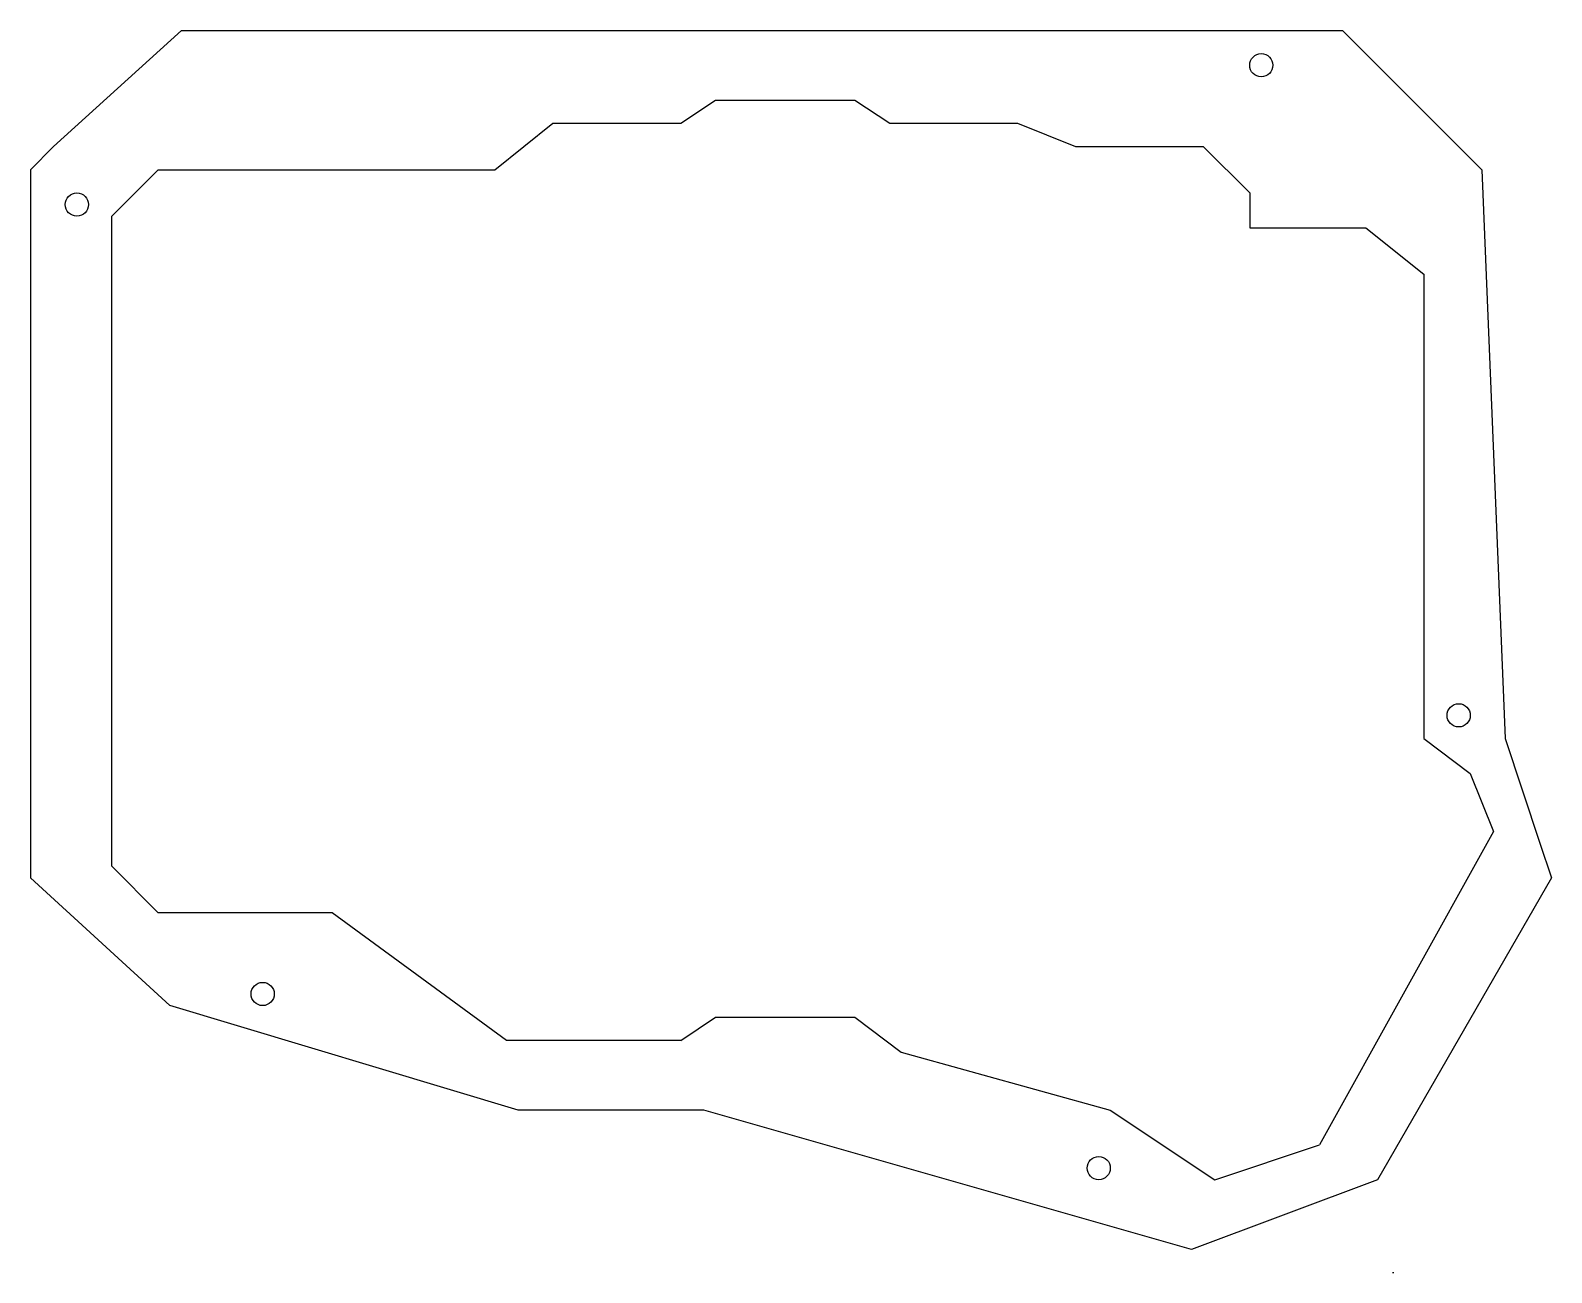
# Model space of a CAD drawing. Extents: x 69 to 235, y -175 to -39.
import ezdxf

# ---------------------------------------------------------------- set-up
doc = ezdxf.new("R2010")
doc.units = 0
doc.header["$MEASUREMENT"] = 0
doc.layers.add('BLACK', color=7, linetype='CONTINUOUS')

msp = doc.modelspace()

# ---------------------------------------------------------------- linework, layer by layer
at = {"layer": 'BLACK', "linetype": 'CONTINUOUS'}
for p, q in [((71.12, -52.07), (85.09, -39.37)), ((85.09, -39.37), (100.33, -39.37)), ((100.33, -39.37), (212.09, -39.37)), ((212.09, -39.37), (227.33, -54.61)), ((139.7, -49.53), (143.51, -46.99)), ((143.51, -46.99), (158.75, -46.99)), ((158.75, -46.99), (162.56, -49.53)), ((119.38, -54.61), (125.73, -49.53)), ((125.73, -49.53), (139.7, -49.53)), ((162.56, -49.53), (176.53, -49.53)), ((176.53, -49.53), (182.88, -52.07)), ((71.12, -52.07), (68.58, -54.61)), ((182.88, -52.07), (196.85, -52.07)), ((196.85, -52.07), (201.93, -57.15)), ((68.58, -54.61), (68.58, -132.08)), ((77.47, -59.69), (82.55, -54.61)), ((82.55, -54.61), (96.52, -54.61)), ((96.52, -54.61), (119.38, -54.61)), ((227.33, -54.61), (229.87, -116.84)), ((201.93, -57.15), (201.93, -60.96)), ((77.47, -130.81), (77.47, -59.69)), ((201.93, -60.96), (214.63, -60.96)), ((214.63, -60.96), (220.98, -66.04)), ((220.98, -66.04), (220.98, -116.84)), ((220.98, -116.84), (226.06, -120.65)), ((229.87, -116.84), (233.68, -128.27)), ((226.06, -120.65), (228.6, -127)), ((228.6, -127), (209.55, -161.29)), ((233.68, -128.27), (234.95, -132.08)), ((82.55, -135.89), (77.47, -130.81)), ((83.82, -146.05), (68.58, -132.08)), ((234.95, -132.08), (215.9, -165.1)), ((101.6, -135.89), (82.55, -135.89)), ((120.65, -149.86), (101.6, -135.89)), ((121.92, -157.48), (83.82, -146.05)), ((139.7, -149.86), (143.51, -147.32)), ((143.51, -147.32), (158.75, -147.32)), ((158.75, -147.32), (163.83, -151.13)), ((139.7, -149.86), (120.65, -149.86)), ((163.83, -151.13), (186.69, -157.48)), ((142.24, -157.48), (121.92, -157.48)), ((195.58, -172.72), (142.24, -157.48)), ((186.69, -157.48), (198.12, -165.1)), ((198.12, -165.1), (209.55, -161.29)), ((215.9, -165.1), (195.58, -172.72)), ((217.55, -175.26), (217.68, -175.26))]:
    msp.add_line(p, q, dxfattribs=at)
at = {"layer": 'BLACK'}
for centre in [(203.2, -43.18), (73.66, -58.42), (224.79, -114.3), (93.98, -144.78), (185.42, -163.83)]:
    msp.add_circle(centre, 1.27, dxfattribs=at)

doc.saveas('drawing.dxf')
